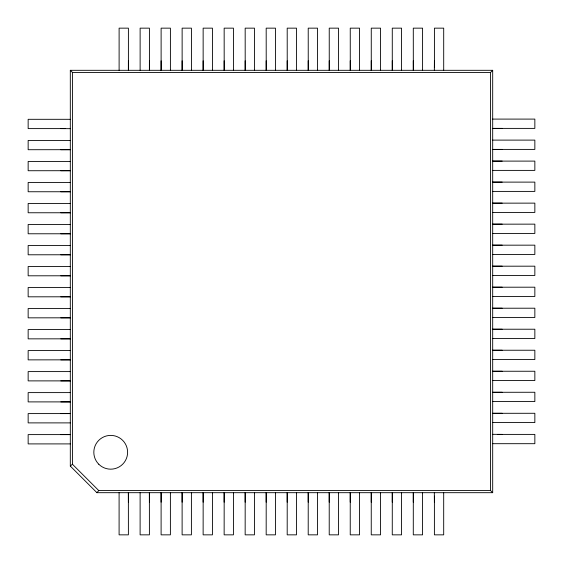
<?xml version="1.0" encoding="UTF-8"?>
<svg xmlns="http://www.w3.org/2000/svg" width="563" height="563" viewBox="0 0 563 563"><rect width="100%" height="100%" fill="white"/><g stroke="black" fill="none" stroke-linecap="round" stroke-linejoin="round"><path stroke-width="0.84" d="M128.378 70.312L128.399 60.825M149.392 70.312L149.413 60.825M161.102 502.175L161.124 492.688M182.116 502.175L182.145 492.688M203.13 502.175L203.159 492.688L203.13 534.85L212.427 534.85L212.427 492.688M224.144 502.175L224.173 492.688L224.144 534.85L233.441 534.85L233.441 492.688M245.158 502.175L245.186 492.688L245.158 534.85L254.455 534.85L254.455 492.688M266.179 502.175L266.2 492.688L266.179 534.85L275.469 534.85L275.469 492.688M287.193 502.175L287.214 492.688L287.193 534.85L296.483 534.85L296.483 492.688M308.207 502.175L308.228 492.688L308.207 534.85L317.497 534.85L317.497 492.688M329.221 502.175L329.249 492.688M350.235 502.175L350.263 492.688M371.249 502.175L371.277 492.688M392.263 502.175L392.291 492.688L392.263 534.85L401.56 534.85L401.56 492.688M413.284 502.175L413.305 492.688L413.284 534.85L422.574 534.85L422.574 492.688M434.333 70.312L434.411 60.825M96.92 492.688L98.771 490.577L490.577 490.577L492.688 492.688L492.688 70.312L70.312 70.312L70.312 466.08L96.92 492.688L492.688 492.688M490.577 490.577L490.577 72.423L492.688 70.312M70.312 466.08L72.423 464.229L72.423 72.423L70.312 70.312M60.825 149.716L70.312 149.695L28.15 149.716L28.15 140.426L70.312 140.426M492.688 161.124L502.175 161.102M60.825 170.737L70.312 170.709L28.15 170.737L28.15 161.44L70.312 161.44M492.688 182.145L502.175 182.116M60.825 191.751L70.312 191.723M502.175 203.13L492.688 203.159L534.85 203.13L534.85 212.427L492.688 212.427M60.825 212.765L70.312 212.737M502.175 224.144L492.688 224.173L534.85 224.144L534.85 233.441L492.688 233.441M60.825 233.779L70.312 233.751M502.175 245.158L492.688 245.186L534.85 245.158L534.85 254.455L492.688 254.455M60.825 254.793L70.312 254.772L28.15 254.793L28.15 245.503L70.312 245.503M502.175 266.179L492.688 266.2L534.85 266.179L534.85 275.469L492.688 275.469M60.825 275.807L70.312 275.786L28.15 275.807L28.15 266.517L70.312 266.517M502.175 287.193L492.688 287.214L534.85 287.193L534.85 296.483L492.688 296.483M60.825 296.821L70.312 296.8L28.15 296.821L28.15 287.531L70.312 287.531M502.175 308.207L492.688 308.228L534.85 308.207L534.85 317.497L492.688 317.497M60.825 317.842L70.312 317.814L28.15 317.842L28.15 308.545L70.312 308.545M492.688 329.249L502.175 329.221M60.825 338.856L70.312 338.827L28.15 338.856L28.15 329.559L70.312 329.559M492.688 350.263L502.175 350.235M60.825 359.87L70.312 359.841L28.15 359.87L28.15 350.573L70.312 350.573M492.688 371.277L502.175 371.249M60.825 380.884L70.312 380.855M502.175 392.263L492.688 392.291L534.85 392.263L534.85 401.56L492.688 401.56M60.825 401.898L70.312 401.876M502.175 413.284L492.688 413.305L534.85 413.284L534.85 422.574L492.688 422.574M72.423 72.423L490.577 72.423M492.688 119.096L534.85 119.096L534.85 128.392L492.688 128.392L502.175 128.392M70.312 119.307L28.15 119.307L28.15 128.603L65.146 128.603M492.688 140.11L534.85 140.11L534.85 149.406L492.688 149.406L502.175 149.406M492.688 161.102L534.85 161.102L534.85 170.392L492.688 170.392M492.688 182.116L534.85 182.116L534.85 191.406L492.688 191.406M70.312 182.454L28.15 182.454L28.15 191.751L70.312 191.751M70.312 203.468L28.15 203.468L28.15 212.765L70.312 212.765M70.312 224.489L28.15 224.489L28.15 233.779L70.312 233.779M492.688 329.221L534.85 329.221L534.85 338.511L492.688 338.511M492.688 350.235L534.85 350.235L534.85 359.532L492.688 359.532M492.688 371.249L534.85 371.249L534.85 380.546L492.688 380.546M70.312 371.594L28.15 371.594L28.15 380.884L70.312 380.884M70.312 392.608L28.15 392.608L28.15 401.898L70.312 401.898M70.312 422.89L28.15 422.89L28.15 413.594L70.312 413.594L60.825 413.594M497.854 434.397L534.85 434.397L534.85 443.693L492.688 443.693M70.312 443.904L28.15 443.904L28.15 434.608L70.312 434.608L60.825 434.608M60.825 128.603L70.312 128.681M492.688 434.319L502.175 434.397M72.423 464.229L98.771 490.577M434.319 492.688L434.397 502.175M413.291 60.825L413.319 70.312L413.291 28.15L422.588 28.15L422.588 70.312M392.277 60.825L392.305 70.312M371.263 60.825L371.284 70.312M350.249 60.825L350.27 70.312L350.249 28.15L359.539 28.15L359.539 70.312M329.235 60.825L329.256 70.312L329.235 28.15L338.525 28.15L338.525 70.312M308.221 60.825L308.243 70.312L308.221 28.15L317.511 28.15L317.511 70.312M287.2 60.825L287.229 70.312L287.2 28.15L296.497 28.15L296.497 70.312M266.186 60.825L266.215 70.312L266.186 28.15L275.483 28.15L275.483 70.312M245.172 60.825L245.201 70.312L245.172 28.15L254.469 28.15L254.469 70.312M224.158 60.825L224.187 70.312L224.158 28.15L233.448 28.15L233.448 70.312M203.144 60.825L203.166 70.312M182.131 60.825L182.152 70.312M161.117 60.825L161.138 70.312M149.406 502.175L149.378 492.688L149.406 534.85L140.11 534.85L140.11 492.688M128.392 502.175L128.364 492.688L128.392 534.85L119.096 534.85L119.096 492.688M443.7 70.312L443.7 28.15L434.411 28.15L434.411 67.729M443.693 492.688L443.693 534.85L434.397 534.85L434.397 496.13M401.567 70.312L401.567 28.15L392.277 28.15L392.277 70.312M380.553 70.312L380.553 28.15L371.263 28.15L371.263 70.312M380.546 492.688L380.546 534.85L371.249 534.85L371.249 492.688M359.532 492.688L359.532 534.85L350.235 534.85L350.235 492.688M338.511 492.688L338.511 534.85L329.221 534.85L329.221 492.688M212.434 70.312L212.434 28.15L203.144 28.15L203.144 70.312M191.42 70.312L191.42 28.15L182.131 28.15L182.131 70.312M191.406 492.688L191.406 534.85L182.116 534.85L182.116 492.688M170.406 70.312L170.406 28.15L161.117 28.15L161.117 70.312M170.392 492.688L170.392 534.85L161.102 534.85L161.102 492.688M149.413 70.312L149.413 28.15L140.124 28.15L140.124 70.312M128.399 70.312L128.399 28.15L119.11 28.15L119.11 70.312M98.771 464.229A16.897 16.897 0 0 0 127.034 456.656A16.897 16.897 0 0 0 106.344 435.966A16.897 16.897 0 0 0 98.771 464.229"/></g></svg>
